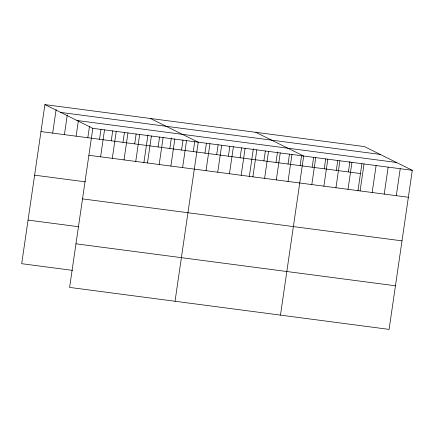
<?xml version="1.0" encoding="UTF-8"?>
<svg xmlns="http://www.w3.org/2000/svg" width="434" height="434" viewBox="0 0 434 434"><rect width="100%" height="100%" fill="white"/><g stroke="black" fill="none" stroke-linecap="round" stroke-linejoin="round"><path stroke-width="0.65" d="M44.908 104.61L92.811 128.323L69.603 287.411L389.092 329.39L412.3 170.302L364.397 146.589L44.908 104.61L21.7 263.698L72.462 270.366M52.688 133.108L56.143 109.439M64.406 134.648L67.281 114.923M76.118 136.184L78.326 121.064M87.836 137.724L89.464 126.549M99.549 139.265L100.986 129.403M100.596 156.82L104.529 129.858M111.261 140.806L112.699 130.943M112.308 158.356L116.241 131.399M122.979 142.341L124.417 132.478M124.026 159.896L127.959 132.94M134.692 143.882L136.13 134.019M135.739 161.437L139.672 134.48M143.882 162.734L147.94 134.903M147.452 162.978L151.385 136.016M158.122 146.963L159.56 137.101M159.169 164.513L163.103 137.556M169.835 148.499L171.37 137.979M170.882 166.054L174.815 139.097M181.548 150.039L182.991 140.177M182.595 167.595L186.528 140.638M193.266 151.58L194.703 141.717M175.038 301.261L198.246 142.173L150.338 118.466M204.978 153.121L206.416 143.258M206.025 170.671L209.958 143.714M216.691 154.656L218.134 144.793M217.738 172.211L221.671 145.254M228.409 156.197L229.846 146.334M229.456 173.752L233.389 146.795M240.121 157.737L241.559 147.875M241.168 175.293L245.101 148.33M249.311 176.589L253.369 148.754M252.886 176.828L256.814 149.871M263.905 160.862L265.348 150.999M264.599 178.369L268.532 151.412M275.975 162.446L277.51 151.927M276.312 179.909L280.245 152.952M288.046 164.036L289.483 154.173M288.03 181.45L291.963 154.488M300.116 165.62L301.554 155.757M280.467 315.117L303.675 156.028L255.767 132.316M312.182 167.204L313.625 157.341M311.813 184.575L315.746 157.613M324.252 168.793L325.69 158.931M323.883 186.159L327.811 159.202M336.323 170.378L337.76 160.515M335.949 187.743L339.882 160.786M348.394 171.962L349.929 161.443M348.019 189.332L351.952 162.37M357.936 190.862L361.902 163.689M360.09 190.917L364.023 163.96M372.16 192.501L376.094 165.544M384.226 194.09L388.159 167.128M396.296 195.674L400.229 168.718M60.717 112.433L380.206 154.417M77.002 120.495L396.492 162.479M92.811 128.323L412.3 170.302M40.975 131.567L360.464 173.551M88.883 155.28L408.367 197.258M34.617 175.173L85.379 181.841M82.52 198.881L402.009 240.865M28.064 220.092L78.825 226.765M75.966 243.805L395.45 285.789"/></g></svg>
